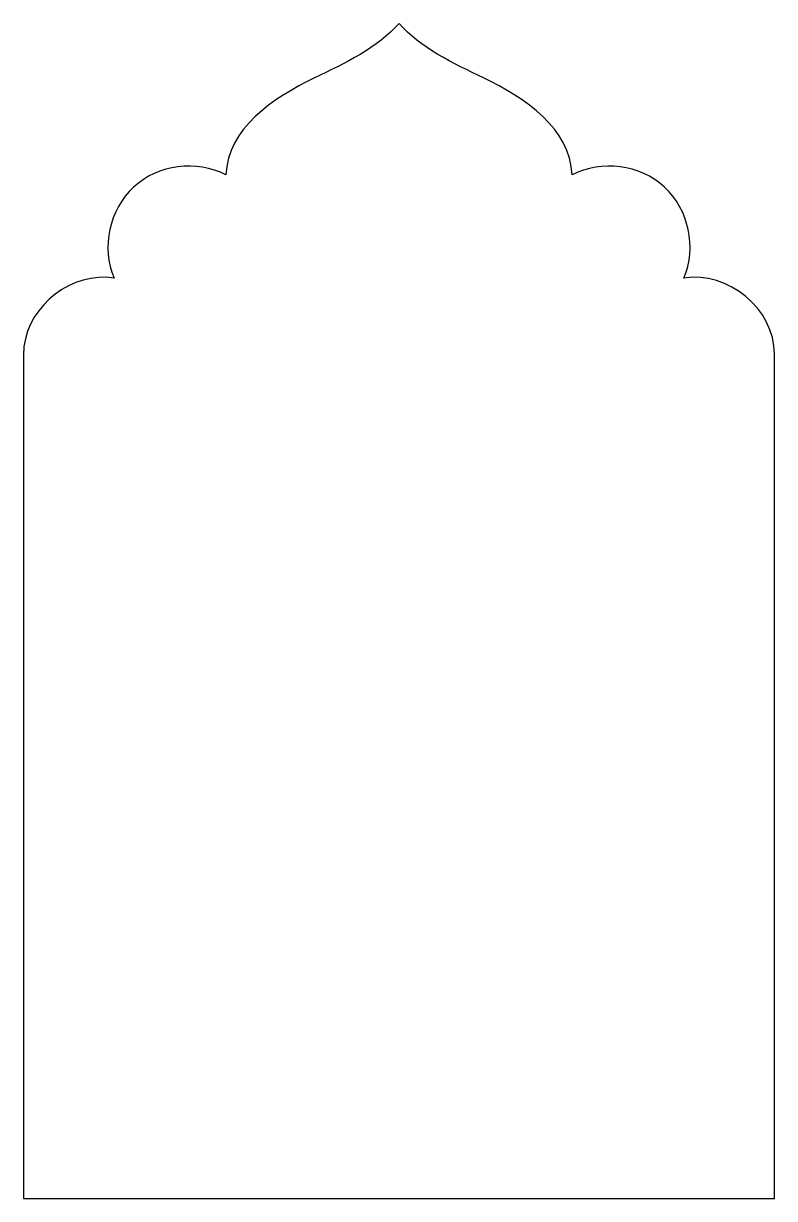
# Model space of a CAD drawing. Header units: millimetres. Extents: x -57 to 57, y -89 to 89.
import ezdxf

# ---------------------------------------------------------------- set-up
doc = ezdxf.new("R2010")
doc.units = ezdxf.units.MM
doc.header["$MEASUREMENT"] = 0
doc.layers.add('layer 1', color=7, linetype='Continuous')

msp = doc.modelspace()

# ---------------------------------------------------------------- linework, layer by layer
at = {"layer": 'layer 1', "color": 250}
msp.add_open_spline([(0.0332, 88.9), (3.2361, 85.2216), (8.2705, 82.8492), (12.826, 80.6623), (12.826, 80.6623), (19.1163, 77.6407), (26.0054, 72.9696), (26.2216, 65.9956), (26.2216, 65.9956), (30.6575, 68.3214), (36.5189, 67.5527), (40.1969, 64.1565), (40.1969, 64.1565), (43.8792, 60.76), (45.1196, 54.9797), (43.1567, 50.3742), (43.1567, 50.3742), (49.7925, 51.4216), (56.8576, 45.7793), (56.8576, 38.8331), (56.8576, 38.8331), (56.8576, 38.8331), (56.8576, -88.9), (56.8576, -88.9), (56.8576, -88.9), (56.8576, -88.9), (-56.7917, -88.9), (-56.7917, -88.9), (-56.7917, -88.9), (-56.7917, -37.8615), (-56.7966, -7.0972), (-56.7972, 11.4687), (-56.7972, 11.4687), (-56.7972, 11.4687), (-56.7972, 13.7265), (-56.7972, 13.7265), (-56.7972, 13.7265), (-56.7972, 13.7265), (-56.7972, 15.8607), (-56.7972, 15.8607), (-56.7972, 15.8607), (-56.7972, 15.8607), (-56.7972, 17.8749), (-56.7972, 17.8749), (-56.7972, 17.8749), (-56.7963, 41.9905), (-56.7825, 39.5133), (-56.7222, 40.0346), (-56.7222, 40.0346), (-55.9842, 46.3635), (-49.381, 51.3673), (-43.0907, 50.3742), (-43.0907, 50.3742), (-45.0535, 54.9797), (-43.8132, 60.76), (-40.1311, 64.1565), (-40.1311, 64.1565), (-36.4527, 67.5527), (-30.5913, 68.3214), (-26.1557, 65.9956), (-26.1557, 65.9956), (-25.9393, 72.9696), (-19.0503, 77.6407), (-12.7599, 80.6623), (-12.7599, 80.6623), (-8.2045, 82.8492), (-3.17, 85.2216), (0.0332, 88.9)], degree=3, knots=[0, 0, 0, 0, 0.05555556, 0.05555556, 0.05555556, 0.05555556, 0.11111111, 0.11111111, 0.11111111, 0.11111111, 0.16666667, 0.16666667, 0.16666667, 0.16666667, 0.22222222, 0.22222222, 0.22222222, 0.22222222, 0.27777778, 0.27777778, 0.27777778, 0.27777778, 0.33333333, 0.33333333, 0.33333333, 0.33333333, 0.38888889, 0.38888889, 0.38888889, 0.38888889, 0.44444444, 0.44444444, 0.44444444, 0.44444444, 0.5, 0.5, 0.5, 0.5, 0.55555556, 0.55555556, 0.55555556, 0.55555556, 0.61111111, 0.61111111, 0.61111111, 0.61111111, 0.66666667, 0.66666667, 0.66666667, 0.66666667, 0.72222222, 0.72222222, 0.72222222, 0.72222222, 0.77777778, 0.77777778, 0.77777778, 0.77777778, 0.83333333, 0.83333333, 0.83333333, 0.83333333, 0.88888889, 0.88888889, 0.88888889, 0.88888889, 1, 1, 1, 1], dxfattribs=at)

doc.saveas('drawing.dxf')
